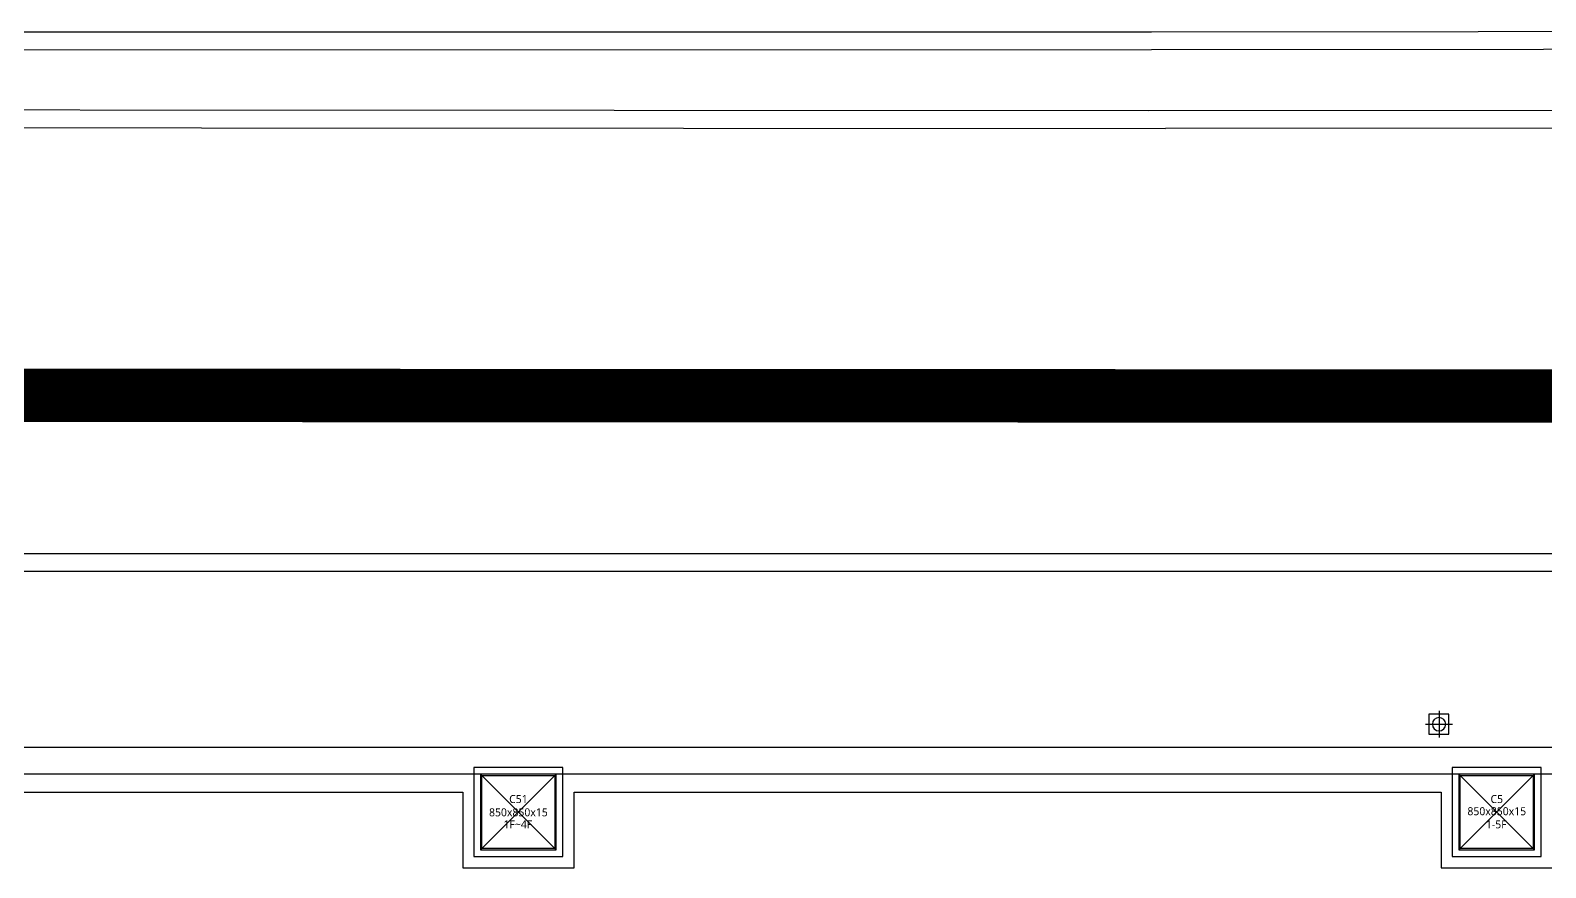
# Model space of a CAD drawing. Header units: millimetres. Extents: x -27104 to 125781, y -3376 to 46996.
# Drawn here: x 57465.7 to 57799, y 19035.2 to 19219.3 of the extents above; entities that cross this region are included whole.
import ezdxf
from ezdxf.enums import TextEntityAlignment as Align

# ---------------------------------------------------------------- set-up
doc = ezdxf.new("R2010")
doc.units = ezdxf.units.MM
doc.header["$LTSCALE"] = 100
doc.header["$MEASUREMENT"] = 0
doc.header["$PDSIZE"] = -10
doc.layers.get('0').update_dxf_attribs({"linetype": 'CONTINUOUS'})
doc.layers.get('Defpoints').update_dxf_attribs({"color": 171, "linetype": 'CONTINUOUS'})
doc.layers.add('#프레임 라인', color=189, linetype='CONTINUOUS', plot=False)
doc.layers.add('ELE9', color=9, linetype='CONTINUOUS')
doc.layers.add('홈통', color=6, linetype='CONTINUOUS')
doc.styles.add('TE', font='malgun_0.ttf')

# ---------------------------------------------------------------- blocks, each defined once
blk = doc.blocks.new('*U433')
at = {"color": 0, "linetype": 'ByBlock'}
for p, q in [((425, 425), (-425, 425)), ((-425, 425), (-425, -425)), ((-410, 410), (410, 410)), ((-410, -410), (-410, 410)), ((410, 410), (410, -410)), ((425, -425), (425, 425)), ((-425, -425), (425, -425)), ((410, -410), (-410, -410))]:
    blk.add_line(p, q, dxfattribs=at)
at = {"layer": 'Defpoints'}
blk.add_point((0, 0), dxfattribs=at)
blk = doc.blocks.new('C51-1-4F')
at = {"layer": '#프레임 라인', "ltscale": 0.1}
blk.add_lwpolyline([(-500, -500), (500, -500), (500, 500), (-500, 500)], close=True, dxfattribs=at)
at = {"layer": 'Defpoints', "ltscale": 10000}
for p, q in [((-425, -425), (425, 425)), ((425, -425), (-425, 425))]:
    blk.add_line(p, q, dxfattribs=at)
at = {"ltscale": 0.1}
blk.add_blockref('*U433', (0, 0), dxfattribs=at)
at = {"layer": 'Defpoints', "style": 'TE'}
for s, p in [('C51', (0, 102)), ('850x850x15', (0, -47)), ('1F~4F', (-6, -182))]:
    blk.add_text(s, height=90, dxfattribs=at).set_placement(p, align=Align.CENTER)
blk = doc.blocks.new('C5-1-5F')
at = {"layer": '#프레임 라인', "ltscale": 0.1}
blk.add_lwpolyline([(-500, -500), (500, -500), (500, 500), (-500, 500)], close=True, dxfattribs=at)
at = {"layer": 'Defpoints', "ltscale": 10000}
for p, q in [((-425, -425), (425, 425)), ((425, -425), (-425, 425))]:
    blk.add_line(p, q, dxfattribs=at)
at = {"ltscale": 0.1}
blk.add_blockref('*U433', (0, 0), dxfattribs=at)
at = {"layer": 'Defpoints', "style": 'TE'}
for s, p in [('C5', (0, 102)), ('850x850x15', (0, -35)), ('1-5F', (-6, -182))]:
    blk.add_text(s, height=90, dxfattribs=at).set_placement(p, align=Align.CENTER)
blk = doc.blocks.new('A$C64A97E52')
at = {"layer": '홈통', "color": 1}
for p, q in [((200, 450), (200, -50)), ((450, 200), (-50, 200))]:
    blk.add_line(p, q, dxfattribs=at)
at = {"layer": '홈통', "ltscale": 0.1}
blk.add_circle((200, 200), 125, dxfattribs=at)
blk = doc.blocks.new('fghghhjjhk')
at = {"layer": '홈통'}
blk.add_lwpolyline([(36494545, -795979), (36494320, -795979), (36494320, -796204), (36494545, -796204)], close=True, dxfattribs=at)
at = {"xscale": -0.6, "yscale": 0.6, "zscale": 0.6}
blk.add_blockref('A$C64A97E52', (36494553, -796211), dxfattribs=at)
blk = doc.blocks.new('sdmfklfmkgghghj')
blk.add_blockref('fghghhjjhk', (21900, -288000))
blk = doc.blocks.new('ggtyu')
at = {"layer": 'ELE9', "color": 253}
for p, q in [((57522.17, 19365.46), (57957.5, 19365.88)), ((57953.72, 19361.97), (57525.94, 19361.55))]:
    blk.add_line(p, q, dxfattribs=at)
at = {"layer": 'ELE9', "color": 253, "ltscale": 0.1}
for points in [[(59060.26, 19382.87), (58507.12, 19383.05), (57954.15, 19383.13), (57522.91, 19382.75), (56770.52, 19382.69), (56658.44, 19382.93)], [(56582.23, 19366.07), (57522.17, 19365.46)], [(56571.87, 19362.17), (57525.94, 19361.55)], [(59095.45, 19219.5), (56460.21, 19219.5)], [(56750.24, 19215.59), (56940.99, 19215.59), (56940.99, 19198.96), (56965.45, 19198.96), (56965.45, 19215.59), (57156.19, 19215.59), (57156.19, 19198.96), (57180.65, 19198.96), (57180.65, 19215.59), (57371.39, 19215.59), (57371.39, 19198.96), (57395.85, 19198.96), (57395.85, 19215.59), (57586.6, 19215.59), (57586.6, 19198.96), (57611.05, 19198.96)]]:
    blk.add_lwpolyline(points, dxfattribs=at)
for points in [[(59115.02, 19302.55), (59115.02, 19324.18, 0.414119), (59060.26, 19378.96), (58507.12, 19379.14), (57954.15, 19379.21), (57522.91, 19378.84), (56770.52, 19378.77), (56658.44, 19379.02)], [(59115.02, 19302.55), (59115.02, 19201.4), (59095.45, 19201.4), (59095.45, 19225.37), (56460.21, 19225.37), (56460.21, 19205.8), (56440.65, 19205.8), (56440.65, 19224.7, -0.102472), (56488.97, 19304.91, -0.080568)]]:
    blk.add_lwpolyline(points, format="xyb", dxfattribs=at)
at = {"layer": 'ELE9', "color": 253, "ltscale": 10, "const_width": 11.74}
blk.add_lwpolyline([(60130.38, 19302.64), (58117.4, 19302.45), (56293.79, 19303.3)], dxfattribs=at)
at = {"layer": 'ELE9', "color": 253, "ltscale": 0.1}
for points in [[(58890.03, 19303.26), (56738.02, 19303.26), (56738.02, 19264.14), (58890.03, 19264.14)], [(58886.12, 19299.35), (56741.93, 19299.35), (56741.93, 19268.05), (58886.12, 19268.05)]]:
    blk.add_lwpolyline(points, close=True, dxfattribs=at)
at = {"layer": 'ELE9', "color": 253, "ltscale": 0.1, "xscale": 0.01956378461538462, "yscale": 0.01956378461538462, "zscale": 0.01956378461538462}
for name, p in [('sdmfklfmkgghghj', (-656811.56, 40439.43)), ('C51-1-4F', (57383.62, 19211.18)), ('C5-1-5F', (57598.82, 19211.18))]:
    blk.add_blockref(name, p, dxfattribs=at)

msp = doc.modelspace()

# ---------------------------------------------------------------- block references
msp.add_blockref('ggtyu', (189.46, -163.8))

doc.saveas('drawing.dxf')
